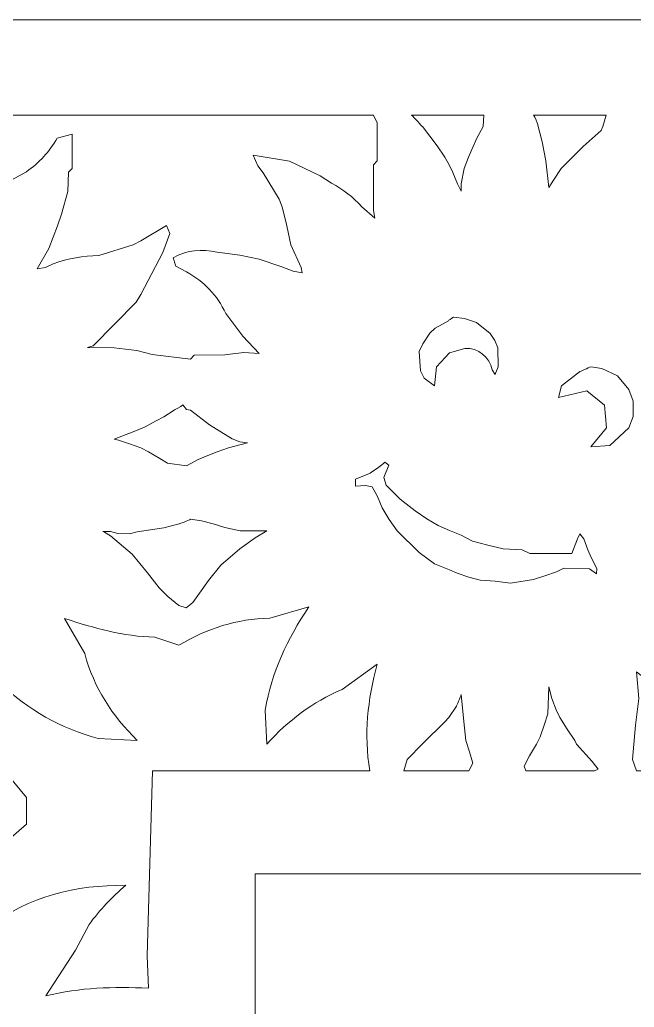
# Model space of a CAD drawing. Header units: centimetres. Extents: x -13.8 to 13.8, y -13.7 to 13.7.
# Drawn here: x 2.599 to 4.451, y -3.837 to -0.862 of the extents above; entities that cross this region are included whole.
import ezdxf

# ---------------------------------------------------------------- set-up
doc = ezdxf.new("R2010")
doc.units = ezdxf.units.CM
doc.header["$MEASUREMENT"] = 0
doc.layers.add('Layer 1', color=7, linetype='Continuous')

msp = doc.modelspace()

# ---------------------------------------------------------------- linework, layer by layer
at = {"layer": 'Layer 1', "lineweight": 0}
msp.add_lwpolyline([(0.73523, -13.67105), (13.55625, -13.67105), (13.55625, -0.86165), (0.73523, -0.86165), (0.73523, -13.67105)], close=True, dxfattribs=at)
at = {"layer": 'Layer 1', "color": 7, "lineweight": 0}
msp.add_lwpolyline([(3.3087, -11.09798), (10.9828, -11.09798), (10.9828, -3.4353), (3.3087, -3.4353), (3.3087, -11.09798)], close=True, dxfattribs=at)
for points, knots in [([(2.41258, -1.14872), (2.41258, -1.14872), (3.66472, -1.14872), (3.66472, -1.14872), (3.66472, -1.14872), (3.66472, -1.14872), (3.67634, -1.17195), (3.67634, -1.17195), (3.67634, -1.17195), (3.67634, -1.17195), (3.67634, -1.28662), (3.67634, -1.28662), (3.67634, -1.28662), (3.67634, -1.28662), (3.66472, -1.29845), (3.66472, -1.29845), (3.66472, -1.29845), (3.66472, -1.29845), (3.66472, -1.43619), (3.66472, -1.43619), (3.66472, -1.43619), (3.66472, -1.43619), (3.66856, -1.45924), (3.66856, -1.45924), (3.66856, -1.45924), (3.66856, -1.45924), (3.63027, -1.42495), (3.63027, -1.42495), (3.63027, -1.42495), (3.60225, -1.39561), (3.57407, -1.37333), (3.53825, -1.35407), (3.53825, -1.35407), (3.53825, -1.35407), (3.50375, -1.33216), (3.50375, -1.33216), (3.50375, -1.33216), (3.50375, -1.33216), (3.4348, -1.29861), (3.4348, -1.29861), (3.4348, -1.29861), (3.4348, -1.29861), (3.41173, -1.28795), (3.41173, -1.28795), (3.41173, -1.28795), (3.41173, -1.28795), (3.30277, -1.27004), (3.30277, -1.27004), (3.30277, -1.27004), (3.30277, -1.27004), (3.31687, -1.30147), (3.31687, -1.30147), (3.31687, -1.30147), (3.31687, -1.30147), (3.33248, -1.32243), (3.33248, -1.32243), (3.33248, -1.32243), (3.33248, -1.32243), (3.38029, -1.40204), (3.38029, -1.40204), (3.38029, -1.40204), (3.38029, -1.40204), (3.39, -1.4249), (3.39, -1.4249), (3.39, -1.4249), (3.39, -1.4249), (3.40334, -1.48242), (3.40334, -1.48242), (3.40334, -1.48242), (3.40334, -1.48242), (3.41591, -1.53994), (3.41591, -1.53994), (3.41591, -1.53994), (3.41591, -1.53994), (3.44658, -1.60775), (3.44658, -1.60775), (3.44658, -1.60775), (3.44658, -1.60775), (3.44999, -1.62394), (3.44999, -1.62394), (3.44999, -1.62394), (3.44999, -1.62394), (3.42332, -1.61918), (3.42332, -1.61918), (3.42332, -1.61918), (3.42332, -1.61918), (3.38884, -1.60566), (3.38884, -1.60566), (3.38884, -1.60566), (3.38884, -1.60566), (3.32007, -1.58261), (3.32007, -1.58261), (3.32007, -1.58261), (3.32007, -1.58261), (3.26234, -1.57118), (3.26234, -1.57118), (3.26234, -1.57118), (3.26234, -1.57118), (3.19376, -1.56224), (3.19376, -1.56224), (3.19376, -1.56224), (3.14939, -1.55232), (3.101, -1.55404), (3.06155, -1.5792), (3.06155, -1.5792), (3.06155, -1.5792), (3.06917, -1.60397), (3.06917, -1.60397), (3.06917, -1.60397), (3.06917, -1.60397), (3.10156, -1.62093), (3.10156, -1.62093), (3.10156, -1.62093), (3.15434, -1.65181), (3.19377, -1.69065), (3.21948, -1.74666), (3.21948, -1.74666), (3.21948, -1.74666), (3.2711, -1.81466), (3.2711, -1.81466), (3.2711, -1.81466), (3.2711, -1.81466), (3.32007, -1.86705), (3.32007, -1.86705), (3.32007, -1.86705), (3.32007, -1.86705), (3.27377, -1.86419), (3.27377, -1.86419), (3.27377, -1.86419), (3.27377, -1.86419), (3.21662, -1.87086), (3.21662, -1.87086), (3.21662, -1.87086), (3.21662, -1.87086), (3.12499, -1.87258), (3.12499, -1.87258), (3.12499, -1.87258), (3.12499, -1.87258), (3.11319, -1.8842), (3.11319, -1.8842), (3.11319, -1.8842), (3.11319, -1.8842), (2.99812, -1.8701), (2.99812, -1.8701), (2.99812, -1.8701), (2.99812, -1.8701), (2.95221, -1.85848), (2.95221, -1.85848), (2.95221, -1.85848), (2.95221, -1.85848), (2.88363, -1.8497), (2.88363, -1.8497), (2.88363, -1.8497), (2.88363, -1.8497), (2.80305, -1.84968), (2.80305, -1.84968), (2.80305, -1.84968), (2.80305, -1.84968), (2.8202, -1.84418), (2.8202, -1.84418), (2.8202, -1.84418), (2.8202, -1.84418), (2.94955, -1.71215), (2.94955, -1.71215), (2.94955, -1.71215), (2.94955, -1.71215), (2.96365, -1.6891), (2.96365, -1.6891), (2.96365, -1.6891), (2.96365, -1.6891), (3.02993, -1.5626), (3.02993, -1.5626), (3.02993, -1.5626), (3.02993, -1.5626), (3.05089, -1.50545), (3.05089, -1.50545), (3.05089, -1.50545), (3.05089, -1.50545), (3.04118, -1.48124), (3.04118, -1.48124), (3.04118, -1.48124), (3.04118, -1.48124), (2.96366, -1.5281), (2.96366, -1.5281), (2.96366, -1.5281), (2.96366, -1.5281), (2.9408, -1.5399), (2.9408, -1.5399), (2.9408, -1.5399), (2.9408, -1.5399), (2.83756, -1.57229), (2.83756, -1.57229), (2.83756, -1.57229), (2.78861, -1.57343), (2.74575, -1.58049), (2.69982, -1.59706), (2.69982, -1.59706), (2.69982, -1.59706), (2.67659, -1.60772), (2.67659, -1.60772), (2.67659, -1.60772), (2.67659, -1.60772), (2.65182, -1.6123), (2.65182, -1.6123), (2.65182, -1.6123), (2.65182, -1.6123), (2.68611, -1.55134), (2.68611, -1.55134), (2.68611, -1.55134), (2.68611, -1.55134), (2.71315, -1.48239), (2.71315, -1.48239), (2.71315, -1.48239), (2.71315, -1.48239), (2.72439, -1.44791), (2.72439, -1.44791), (2.72439, -1.44791), (2.72439, -1.44791), (2.74381, -1.37896), (2.74381, -1.37896), (2.74381, -1.37896), (2.74381, -1.37896), (2.74572, -1.32104), (2.74572, -1.32104), (2.74572, -1.32104), (2.74572, -1.32104), (2.75715, -1.30961), (2.75715, -1.30961), (2.75715, -1.30961), (2.75715, -1.30961), (2.75715, -1.20634), (2.75715, -1.20634), (2.75715, -1.20634), (2.75715, -1.20634), (2.71201, -1.21796), (2.71201, -1.21796), (2.71201, -1.21796), (2.68706, -1.26006), (2.65886, -1.29167), (2.61904, -1.31948), (2.61904, -1.31948), (2.61904, -1.31948), (2.57313, -1.3452), (2.57313, -1.3452), (2.57313, -1.3452), (2.57313, -1.3452), (2.50418, -1.38158), (2.50418, -1.38158), (2.50418, -1.38158), (2.50418, -1.38158), (2.4697, -1.40481), (2.4697, -1.40481), (2.4697, -1.40481), (2.4697, -1.40481), (2.41903, -1.44786), (2.41903, -1.44786), (2.41903, -1.44786), (2.41903, -1.44786), (2.42189, -1.41338), (2.42189, -1.41338), (2.42189, -1.41338), (2.42189, -1.41338), (2.43351, -1.34443), (2.43351, -1.34443), (2.43351, -1.34443), (2.43351, -1.34443), (2.4356, -1.26386), (2.4356, -1.26386), (2.4356, -1.26386), (2.4356, -1.26386), (2.42398, -1.25203), (2.42398, -1.25203), (2.42398, -1.25203), (2.42398, -1.25203), (2.42398, -1.17183), (2.42398, -1.17183), (2.42398, -1.17183), (2.42398, -1.17183), (2.41258, -1.14872), (2.41258, -1.14872)], [0, 0, 0, 0, 0.0140845, 0.0140845, 0.0140845, 0.0140845, 0.028169, 0.028169, 0.028169, 0.028169, 0.0422535, 0.0422535, 0.0422535, 0.0422535, 0.056338, 0.056338, 0.056338, 0.056338, 0.0704225, 0.0704225, 0.0704225, 0.0704225, 0.084507, 0.084507, 0.084507, 0.084507, 0.0985915, 0.0985915, 0.0985915, 0.0985915, 0.1126761, 0.1126761, 0.1126761, 0.1126761, 0.1267606, 0.1267606, 0.1267606, 0.1267606, 0.1408451, 0.1408451, 0.1408451, 0.1408451, 0.1549296, 0.1549296, 0.1549296, 0.1549296, 0.1690141, 0.1690141, 0.1690141, 0.1690141, 0.1830986, 0.1830986, 0.1830986, 0.1830986, 0.1971831, 0.1971831, 0.1971831, 0.1971831, 0.2112676, 0.2112676, 0.2112676, 0.2112676, 0.2253521, 0.2253521, 0.2253521, 0.2253521, 0.2394366, 0.2394366, 0.2394366, 0.2394366, 0.2535211, 0.2535211, 0.2535211, 0.2535211, 0.2676056, 0.2676056, 0.2676056, 0.2676056, 0.2816901, 0.2816901, 0.2816901, 0.2816901, 0.2957746, 0.2957746, 0.2957746, 0.2957746, 0.3098592, 0.3098592, 0.3098592, 0.3098592, 0.3239437, 0.3239437, 0.3239437, 0.3239437, 0.3380282, 0.3380282, 0.3380282, 0.3380282, 0.3521127, 0.3521127, 0.3521127, 0.3521127, 0.3661972, 0.3661972, 0.3661972, 0.3661972, 0.3802817, 0.3802817, 0.3802817, 0.3802817, 0.3943662, 0.3943662, 0.3943662, 0.3943662, 0.4084507, 0.4084507, 0.4084507, 0.4084507, 0.4225352, 0.4225352, 0.4225352, 0.4225352, 0.4366197, 0.4366197, 0.4366197, 0.4366197, 0.4507042, 0.4507042, 0.4507042, 0.4507042, 0.4647887, 0.4647887, 0.4647887, 0.4647887, 0.4788732, 0.4788732, 0.4788732, 0.4788732, 0.4929577, 0.4929577, 0.4929577, 0.4929577, 0.5070423, 0.5070423, 0.5070423, 0.5070423, 0.5211268, 0.5211268, 0.5211268, 0.5211268, 0.5352113, 0.5352113, 0.5352113, 0.5352113, 0.5492958, 0.5492958, 0.5492958, 0.5492958, 0.5633803, 0.5633803, 0.5633803, 0.5633803, 0.5774648, 0.5774648, 0.5774648, 0.5774648, 0.5915493, 0.5915493, 0.5915493, 0.5915493, 0.6056338, 0.6056338, 0.6056338, 0.6056338, 0.6197183, 0.6197183, 0.6197183, 0.6197183, 0.6338028, 0.6338028, 0.6338028, 0.6338028, 0.6478873, 0.6478873, 0.6478873, 0.6478873, 0.6619718, 0.6619718, 0.6619718, 0.6619718, 0.6760563, 0.6760563, 0.6760563, 0.6760563, 0.6901408, 0.6901408, 0.6901408, 0.6901408, 0.7042254, 0.7042254, 0.7042254, 0.7042254, 0.7183099, 0.7183099, 0.7183099, 0.7183099, 0.7323944, 0.7323944, 0.7323944, 0.7323944, 0.7464789, 0.7464789, 0.7464789, 0.7464789, 0.7605634, 0.7605634, 0.7605634, 0.7605634, 0.7746479, 0.7746479, 0.7746479, 0.7746479, 0.7887324, 0.7887324, 0.7887324, 0.7887324, 0.8028169, 0.8028169, 0.8028169, 0.8028169, 0.8169014, 0.8169014, 0.8169014, 0.8169014, 0.8309859, 0.8309859, 0.8309859, 0.8309859, 0.8450704, 0.8450704, 0.8450704, 0.8450704, 0.8591549, 0.8591549, 0.8591549, 0.8591549, 0.8732394, 0.8732394, 0.8732394, 0.8732394, 0.8873239, 0.8873239, 0.8873239, 0.8873239, 0.9014085, 0.9014085, 0.9014085, 0.9014085, 0.915493, 0.915493, 0.915493, 0.915493, 0.9295775, 0.9295775, 0.9295775, 0.9295775, 0.943662, 0.943662, 0.943662, 0.943662, 0.9577465, 0.9577465, 0.9577465, 0.9577465, 0.971831, 0.971831, 0.971831, 0.971831, 1, 1, 1, 1]), ([(3.77981, -1.14872), (3.77981, -1.14872), (3.99793, -1.14872), (3.99793, -1.14872), (3.99793, -1.14872), (3.99793, -1.14872), (3.99581, -1.18357), (3.99581, -1.18357), (3.99581, -1.18357), (3.99581, -1.18357), (3.97657, -1.21805), (3.97657, -1.21805), (3.97657, -1.21805), (3.97657, -1.21805), (3.96152, -1.25253), (3.96152, -1.25253), (3.96152, -1.25253), (3.96152, -1.25253), (3.95104, -1.27558), (3.95104, -1.27558), (3.95104, -1.27558), (3.95104, -1.27558), (3.93829, -1.31006), (3.93829, -1.31006), (3.93829, -1.31006), (3.93829, -1.31006), (3.92914, -1.35559), (3.92914, -1.35559), (3.92914, -1.35559), (3.92914, -1.35559), (3.92914, -1.37864), (3.92914, -1.37864), (3.92914, -1.37864), (3.92914, -1.37864), (3.91829, -1.35599), (3.91829, -1.35599), (3.91829, -1.35599), (3.91829, -1.35599), (3.90382, -1.32151), (3.90382, -1.32151), (3.90382, -1.32151), (3.90382, -1.32151), (3.89258, -1.29865), (3.89258, -1.29865), (3.89258, -1.29865), (3.89258, -1.29865), (3.8802, -1.2756), (3.8802, -1.2756), (3.8802, -1.2756), (3.8802, -1.2756), (3.85697, -1.24112), (3.85697, -1.24112), (3.85697, -1.24112), (3.85697, -1.24112), (3.8122, -1.1836), (3.8122, -1.1836), (3.8122, -1.1836), (3.8122, -1.18359), (3.78627, -1.15499), (3.77981, -1.14872)], [0, 0, 0, 0, 0.0625, 0.0625, 0.0625, 0.0625, 0.125, 0.125, 0.125, 0.125, 0.1875, 0.1875, 0.1875, 0.1875, 0.25, 0.25, 0.25, 0.25, 0.3125, 0.3125, 0.3125, 0.3125, 0.375, 0.375, 0.375, 0.375, 0.4375, 0.4375, 0.4375, 0.4375, 0.5, 0.5, 0.5, 0.5, 0.5625, 0.5625, 0.5625, 0.5625, 0.625, 0.625, 0.625, 0.625, 0.6875, 0.6875, 0.6875, 0.6875, 0.75, 0.75, 0.75, 0.75, 0.8125, 0.8125, 0.8125, 0.8125, 0.875, 0.875, 0.875, 0.875, 1, 1, 1, 1]), ([(4.14726, -1.14872), (4.14726, -1.14872), (4.36576, -1.14872), (4.36576, -1.14872), (4.36576, -1.14872), (4.36576, -1.14872), (4.35568, -1.18357), (4.35568, -1.18357), (4.35568, -1.18357), (4.35568, -1.18357), (4.35092, -1.19537), (4.35092, -1.19537), (4.35092, -1.19537), (4.35092, -1.19537), (4.29644, -1.24395), (4.29644, -1.24395), (4.29644, -1.24395), (4.29644, -1.24395), (4.23072, -1.31007), (4.23072, -1.31007), (4.23072, -1.31007), (4.23072, -1.31007), (4.20749, -1.34455), (4.20749, -1.34455), (4.20749, -1.34455), (4.20749, -1.34455), (4.19339, -1.36722), (4.19339, -1.36722), (4.19339, -1.36722), (4.19339, -1.36722), (4.18442, -1.28702), (4.18442, -1.28702), (4.18442, -1.28702), (4.18442, -1.28702), (4.17299, -1.22987), (4.17299, -1.22987), (4.17299, -1.22987), (4.17299, -1.22987), (4.15965, -1.175), (4.15965, -1.175), (4.15965, -1.175), (4.15967, -1.17499), (4.15107, -1.15499), (4.14726, -1.14872)], [0, 0, 0, 0, 0.0833333, 0.0833333, 0.0833333, 0.0833333, 0.1666667, 0.1666667, 0.1666667, 0.1666667, 0.25, 0.25, 0.25, 0.25, 0.3333333, 0.3333333, 0.3333333, 0.3333333, 0.4166667, 0.4166667, 0.4166667, 0.4166667, 0.5, 0.5, 0.5, 0.5, 0.5833333, 0.5833333, 0.5833333, 0.5833333, 0.6666667, 0.6666667, 0.6666667, 0.6666667, 0.75, 0.75, 0.75, 0.75, 0.8333333, 0.8333333, 0.8333333, 0.8333333, 1, 1, 1, 1]), ([(3.90591, -1.75773), (3.90591, -1.75773), (3.93946, -1.76154), (3.93946, -1.76154), (3.93946, -1.76154), (3.93946, -1.76154), (3.97489, -1.77429), (3.97489, -1.77429), (3.97489, -1.77429), (3.97489, -1.77429), (4.01699, -1.80668), (4.01699, -1.80668), (4.01699, -1.80668), (4.01699, -1.80668), (4.03033, -1.82782), (4.03033, -1.82782), (4.03033, -1.82782), (4.03033, -1.82782), (4.04004, -1.8501), (4.04004, -1.8501), (4.04004, -1.8501), (4.04004, -1.8501), (4.04081, -1.90725), (4.04081, -1.90725), (4.04081, -1.90725), (4.04081, -1.90725), (4.03319, -1.92458), (4.03319, -1.92458), (4.03319, -1.92458), (4.03319, -1.92458), (4.0315, -1.93048), (4.0315, -1.93048), (4.0315, -1.93048), (4.0315, -1.93048), (4.02293, -1.91696), (4.02293, -1.91696), (4.02293, -1.91696), (4.01399, -1.87809), (3.98197, -1.84915), (3.94064, -1.85182), (3.94064, -1.85182), (3.94064, -1.85182), (3.89434, -1.86534), (3.89434, -1.86534), (3.89434, -1.86534), (3.89434, -1.86534), (3.85433, -1.90725), (3.85433, -1.90725), (3.85433, -1.90725), (3.85433, -1.90725), (3.84883, -1.96459), (3.84883, -1.96459), (3.84883, -1.96459), (3.84883, -1.96459), (3.81777, -1.94173), (3.81777, -1.94173), (3.81777, -1.94173), (3.81777, -1.94173), (3.80634, -1.91908), (3.80634, -1.91908), (3.80634, -1.91908), (3.80634, -1.91908), (3.80272, -1.86116), (3.80272, -1.86116), (3.80272, -1.86116), (3.80272, -1.86116), (3.81396, -1.83849), (3.81396, -1.83849), (3.81396, -1.83849), (3.81396, -1.83849), (3.8351, -1.8061), (3.8351, -1.8061), (3.8351, -1.8061), (3.8351, -1.8061), (3.85053, -1.79046), (3.85053, -1.79046), (3.85053, -1.79046), (3.85053, -1.79046), (3.89054, -1.76837), (3.89054, -1.76837), (3.89054, -1.76837), (3.89049, -1.76842), (3.90075, -1.76117), (3.90591, -1.75773)], [0, 0, 0, 0, 0.0454545, 0.0454545, 0.0454545, 0.0454545, 0.0909091, 0.0909091, 0.0909091, 0.0909091, 0.1363636, 0.1363636, 0.1363636, 0.1363636, 0.1818182, 0.1818182, 0.1818182, 0.1818182, 0.2272727, 0.2272727, 0.2272727, 0.2272727, 0.2727273, 0.2727273, 0.2727273, 0.2727273, 0.3181818, 0.3181818, 0.3181818, 0.3181818, 0.3636364, 0.3636364, 0.3636364, 0.3636364, 0.4090909, 0.4090909, 0.4090909, 0.4090909, 0.4545455, 0.4545455, 0.4545455, 0.4545455, 0.5, 0.5, 0.5, 0.5, 0.5454545, 0.5454545, 0.5454545, 0.5454545, 0.5909091, 0.5909091, 0.5909091, 0.5909091, 0.6363636, 0.6363636, 0.6363636, 0.6363636, 0.6818182, 0.6818182, 0.6818182, 0.6818182, 0.7272727, 0.7272727, 0.7272727, 0.7272727, 0.7727273, 0.7727273, 0.7727273, 0.7727273, 0.8181818, 0.8181818, 0.8181818, 0.8181818, 0.8636364, 0.8636364, 0.8636364, 0.8636364, 0.9090909, 0.9090909, 0.9090909, 0.9090909, 1, 1, 1, 1]), ([(4.31948, -1.90709), (4.31948, -1.90709), (4.353, -1.91222), (4.353, -1.91222), (4.353, -1.91222), (4.353, -1.91222), (4.39986, -1.93431), (4.39986, -1.93431), (4.39986, -1.93431), (4.39986, -1.93431), (4.43434, -1.97622), (4.43434, -1.97622), (4.43434, -1.97622), (4.43434, -1.97622), (4.44768, -2.0107), (4.44768, -2.0107), (4.44768, -2.0107), (4.44768, -2.0107), (4.44768, -2.057), (4.44768, -2.057), (4.44768, -2.057), (4.44768, -2.057), (4.43434, -2.09148), (4.43434, -2.09148), (4.43434, -2.09148), (4.43434, -2.09148), (4.37682, -2.14482), (4.37682, -2.14482), (4.37682, -2.14482), (4.37682, -2.14482), (4.31948, -2.14826), (4.31948, -2.14826), (4.31948, -2.14826), (4.31948, -2.14826), (4.36748, -2.09148), (4.36748, -2.09148), (4.36748, -2.09148), (4.36748, -2.09148), (4.36158, -2.02253), (4.36158, -2.02253), (4.36158, -2.02253), (4.36158, -2.02253), (4.30787, -1.98004), (4.30787, -1.98004), (4.30787, -1.98004), (4.30787, -1.98004), (4.2227, -1.99946), (4.2227, -1.99946), (4.2227, -1.99946), (4.2227, -1.99946), (4.23127, -1.96498), (4.23127, -1.96498), (4.23127, -1.96498), (4.23127, -1.96498), (4.28575, -1.92212), (4.28575, -1.92212), (4.28575, -1.92212), (4.28577, -1.92215), (4.31435, -1.91053), (4.31948, -1.90709)], [0, 0, 0, 0, 0.0625, 0.0625, 0.0625, 0.0625, 0.125, 0.125, 0.125, 0.125, 0.1875, 0.1875, 0.1875, 0.1875, 0.25, 0.25, 0.25, 0.25, 0.3125, 0.3125, 0.3125, 0.3125, 0.375, 0.375, 0.375, 0.375, 0.4375, 0.4375, 0.4375, 0.4375, 0.5, 0.5, 0.5, 0.5, 0.5625, 0.5625, 0.5625, 0.5625, 0.625, 0.625, 0.625, 0.625, 0.6875, 0.6875, 0.6875, 0.6875, 0.75, 0.75, 0.75, 0.75, 0.8125, 0.8125, 0.8125, 0.8125, 0.875, 0.875, 0.875, 0.875, 1, 1, 1, 1]), ([(3.09057, -2.02216), (3.09057, -2.02216), (3.1016, -2.0355), (3.1016, -2.0355), (3.1016, -2.0355), (3.1016, -2.0355), (3.11322, -2.03836), (3.11322, -2.03836), (3.11322, -2.03836), (3.11322, -2.03836), (3.17037, -2.0818), (3.17037, -2.0818), (3.17037, -2.0818), (3.17037, -2.0818), (3.20485, -2.10352), (3.20485, -2.10352), (3.20485, -2.10352), (3.20485, -2.10352), (3.23933, -2.12392), (3.23933, -2.12392), (3.23933, -2.12392), (3.23933, -2.12392), (3.26238, -2.13307), (3.26238, -2.13307), (3.26238, -2.13307), (3.26238, -2.13307), (3.28561, -2.13688), (3.28561, -2.13688), (3.28561, -2.13688), (3.28561, -2.13688), (3.22809, -2.15135), (3.22809, -2.15135), (3.22809, -2.15135), (3.22809, -2.15135), (3.19361, -2.16315), (3.19361, -2.16315), (3.19361, -2.16315), (3.19361, -2.16315), (3.17038, -2.17249), (3.17038, -2.17249), (3.17038, -2.17249), (3.17038, -2.17249), (3.13609, -2.18696), (3.13609, -2.18696), (3.13609, -2.18696), (3.13609, -2.18696), (3.10159, -2.20582), (3.10159, -2.20582), (3.10159, -2.20582), (3.10159, -2.20582), (3.04425, -2.19762), (3.04425, -2.19762), (3.04425, -2.19762), (3.04425, -2.19762), (3.0212, -2.1841), (3.0212, -2.1841), (3.0212, -2.1841), (3.0212, -2.1841), (2.98672, -2.16314), (2.98672, -2.16314), (2.98672, -2.16314), (2.98672, -2.16314), (2.96367, -2.15134), (2.96367, -2.15134), (2.96367, -2.15134), (2.96367, -2.15134), (2.92919, -2.13896), (2.92919, -2.13896), (2.92919, -2.13896), (2.92919, -2.13896), (2.8968, -2.12867), (2.8968, -2.12867), (2.8968, -2.12867), (2.8968, -2.12867), (2.88328, -2.12581), (2.88328, -2.12581), (2.88328, -2.12581), (2.88328, -2.12581), (2.90651, -2.11628), (2.90651, -2.11628), (2.90651, -2.11628), (2.90651, -2.11628), (2.9408, -2.10353), (2.9408, -2.10353), (2.9408, -2.10353), (2.9408, -2.10353), (2.97528, -2.08943), (2.97528, -2.08943), (2.97528, -2.08943), (2.97528, -2.08943), (3.00976, -2.07001), (3.00976, -2.07001), (3.00976, -2.07001), (3.00976, -2.07001), (3.03262, -2.058), (3.03262, -2.058), (3.03262, -2.058), (3.03262, -2.058), (3.06424, -2.0376), (3.06424, -2.0376), (3.06424, -2.0376), (3.06427, -2.03758), (3.08467, -2.02692), (3.09057, -2.02216)], [0, 0, 0, 0, 0.037037, 0.037037, 0.037037, 0.037037, 0.0740741, 0.0740741, 0.0740741, 0.0740741, 0.1111111, 0.1111111, 0.1111111, 0.1111111, 0.1481481, 0.1481481, 0.1481481, 0.1481481, 0.1851852, 0.1851852, 0.1851852, 0.1851852, 0.2222222, 0.2222222, 0.2222222, 0.2222222, 0.2592593, 0.2592593, 0.2592593, 0.2592593, 0.2962963, 0.2962963, 0.2962963, 0.2962963, 0.3333333, 0.3333333, 0.3333333, 0.3333333, 0.3703704, 0.3703704, 0.3703704, 0.3703704, 0.4074074, 0.4074074, 0.4074074, 0.4074074, 0.4444444, 0.4444444, 0.4444444, 0.4444444, 0.4814815, 0.4814815, 0.4814815, 0.4814815, 0.5185185, 0.5185185, 0.5185185, 0.5185185, 0.5555556, 0.5555556, 0.5555556, 0.5555556, 0.5925926, 0.5925926, 0.5925926, 0.5925926, 0.6296296, 0.6296296, 0.6296296, 0.6296296, 0.6666667, 0.6666667, 0.6666667, 0.6666667, 0.7037037, 0.7037037, 0.7037037, 0.7037037, 0.7407407, 0.7407407, 0.7407407, 0.7407407, 0.7777778, 0.7777778, 0.7777778, 0.7777778, 0.8148148, 0.8148148, 0.8148148, 0.8148148, 0.8518519, 0.8518519, 0.8518519, 0.8518519, 0.8888889, 0.8888889, 0.8888889, 0.8888889, 0.9259259, 0.9259259, 0.9259259, 0.9259259, 1, 1, 1, 1]), ([(3.69922, -2.19456), (3.69922, -2.19456), (3.7116, -2.2035), (3.7116, -2.2035), (3.7116, -2.2035), (3.7116, -2.2035), (3.69599, -2.24065), (3.69599, -2.24065), (3.69599, -2.24065), (3.69599, -2.24065), (3.70303, -2.26372), (3.70303, -2.26372), (3.70303, -2.26372), (3.70303, -2.26372), (3.74494, -2.30658), (3.74494, -2.30658), (3.74494, -2.30658), (3.74494, -2.30658), (3.79085, -2.34087), (3.79085, -2.34087), (3.79085, -2.34087), (3.79085, -2.34087), (3.82533, -2.36505), (3.82533, -2.36505), (3.82533, -2.36505), (3.82533, -2.36505), (3.85981, -2.38601), (3.85981, -2.38601), (3.85981, -2.38601), (3.85981, -2.38601), (3.89429, -2.40048), (3.89429, -2.40048), (3.89429, -2.40048), (3.89429, -2.40048), (3.92877, -2.41477), (3.92877, -2.41477), (3.92877, -2.41477), (3.92877, -2.41477), (3.96325, -2.43229), (3.96325, -2.43229), (3.96325, -2.43229), (3.96325, -2.43229), (4.00934, -2.4443), (4.00934, -2.4443), (4.00934, -2.4443), (4.00934, -2.4443), (4.05525, -2.45613), (4.05525, -2.45613), (4.05525, -2.45613), (4.05525, -2.45613), (4.11277, -2.45841), (4.11277, -2.45841), (4.11277, -2.45841), (4.11277, -2.45841), (4.13582, -2.47021), (4.13582, -2.47021), (4.13582, -2.47021), (4.13582, -2.47021), (4.26228, -2.4702), (4.26228, -2.4702), (4.26228, -2.4702), (4.26228, -2.4702), (4.28019, -2.42543), (4.28019, -2.42543), (4.28019, -2.42543), (4.28019, -2.42543), (4.28667, -2.41019), (4.28667, -2.41019), (4.28667, -2.41019), (4.28667, -2.41019), (4.29847, -2.42543), (4.29847, -2.42543), (4.29847, -2.42543), (4.29847, -2.42543), (4.31085, -2.45877), (4.31085, -2.45877), (4.31085, -2.45877), (4.31085, -2.45877), (4.32114, -2.48182), (4.32114, -2.48182), (4.32114, -2.48182), (4.32114, -2.48182), (4.3377, -2.51534), (4.3377, -2.51534), (4.3377, -2.51534), (4.3377, -2.51534), (4.33675, -2.53077), (4.33675, -2.53077), (4.33675, -2.53077), (4.33675, -2.53077), (4.31635, -2.5163), (4.31635, -2.5163), (4.31635, -2.5163), (4.31635, -2.5163), (4.23883, -2.51421), (4.23883, -2.51421), (4.23883, -2.51421), (4.23883, -2.51421), (4.21616, -2.52506), (4.21616, -2.52506), (4.21616, -2.52506), (4.21616, -2.52506), (4.18168, -2.53744), (4.18168, -2.53744), (4.18168, -2.53744), (4.18168, -2.53744), (4.1472, -2.54773), (4.1472, -2.54773), (4.1472, -2.54773), (4.1472, -2.54773), (4.07825, -2.55935), (4.07825, -2.55935), (4.07825, -2.55935), (4.07825, -2.55935), (4.03195, -2.55363), (4.03195, -2.55363), (4.03195, -2.55363), (4.03195, -2.55363), (3.98663, -2.5504), (3.98663, -2.5504), (3.98663, -2.5504), (3.98663, -2.5504), (3.95176, -2.54125), (3.95176, -2.54125), (3.95176, -2.54125), (3.95176, -2.54125), (3.91728, -2.52868), (3.91728, -2.52868), (3.91728, -2.52868), (3.91728, -2.52868), (3.89423, -2.51915), (3.89423, -2.51915), (3.89423, -2.51915), (3.89423, -2.51915), (3.84832, -2.50124), (3.84832, -2.50124), (3.84832, -2.50124), (3.84832, -2.50124), (3.8026, -2.46735), (3.8026, -2.46735), (3.8026, -2.46735), (3.8026, -2.46735), (3.73632, -2.40163), (3.73632, -2.40163), (3.73632, -2.40163), (3.73632, -2.40163), (3.71251, -2.36715), (3.71251, -2.36715), (3.71251, -2.36715), (3.71251, -2.36715), (3.69155, -2.33267), (3.69155, -2.33267), (3.69155, -2.33267), (3.69155, -2.33267), (3.67708, -2.29819), (3.67708, -2.29819), (3.67708, -2.29819), (3.67708, -2.29819), (3.66052, -2.26866), (3.66052, -2.26866), (3.66052, -2.26866), (3.66052, -2.26866), (3.64089, -2.26485), (3.64089, -2.26485), (3.64089, -2.26485), (3.64089, -2.26485), (3.61099, -2.26657), (3.61099, -2.26657), (3.61099, -2.26657), (3.61099, -2.26657), (3.61099, -2.24617), (3.61099, -2.24617), (3.61099, -2.24617), (3.61099, -2.24617), (3.6529, -2.22921), (3.6529, -2.22921), (3.6529, -2.22921), (3.65292, -2.22925), (3.69369, -2.20141), (3.69922, -2.19456)], [0, 0, 0, 0, 0.0217391, 0.0217391, 0.0217391, 0.0217391, 0.0434783, 0.0434783, 0.0434783, 0.0434783, 0.0652174, 0.0652174, 0.0652174, 0.0652174, 0.0869565, 0.0869565, 0.0869565, 0.0869565, 0.1086957, 0.1086957, 0.1086957, 0.1086957, 0.1304348, 0.1304348, 0.1304348, 0.1304348, 0.1521739, 0.1521739, 0.1521739, 0.1521739, 0.173913, 0.173913, 0.173913, 0.173913, 0.1956522, 0.1956522, 0.1956522, 0.1956522, 0.2173913, 0.2173913, 0.2173913, 0.2173913, 0.2391304, 0.2391304, 0.2391304, 0.2391304, 0.2608696, 0.2608696, 0.2608696, 0.2608696, 0.2826087, 0.2826087, 0.2826087, 0.2826087, 0.3043478, 0.3043478, 0.3043478, 0.3043478, 0.326087, 0.326087, 0.326087, 0.326087, 0.3478261, 0.3478261, 0.3478261, 0.3478261, 0.3695652, 0.3695652, 0.3695652, 0.3695652, 0.3913043, 0.3913043, 0.3913043, 0.3913043, 0.4130435, 0.4130435, 0.4130435, 0.4130435, 0.4347826, 0.4347826, 0.4347826, 0.4347826, 0.4565217, 0.4565217, 0.4565217, 0.4565217, 0.4782609, 0.4782609, 0.4782609, 0.4782609, 0.5, 0.5, 0.5, 0.5, 0.5217391, 0.5217391, 0.5217391, 0.5217391, 0.5434783, 0.5434783, 0.5434783, 0.5434783, 0.5652174, 0.5652174, 0.5652174, 0.5652174, 0.5869565, 0.5869565, 0.5869565, 0.5869565, 0.6086957, 0.6086957, 0.6086957, 0.6086957, 0.6304348, 0.6304348, 0.6304348, 0.6304348, 0.6521739, 0.6521739, 0.6521739, 0.6521739, 0.673913, 0.673913, 0.673913, 0.673913, 0.6956522, 0.6956522, 0.6956522, 0.6956522, 0.7173913, 0.7173913, 0.7173913, 0.7173913, 0.7391304, 0.7391304, 0.7391304, 0.7391304, 0.7608696, 0.7608696, 0.7608696, 0.7608696, 0.7826087, 0.7826087, 0.7826087, 0.7826087, 0.8043478, 0.8043478, 0.8043478, 0.8043478, 0.826087, 0.826087, 0.826087, 0.826087, 0.8478261, 0.8478261, 0.8478261, 0.8478261, 0.8695652, 0.8695652, 0.8695652, 0.8695652, 0.8913043, 0.8913043, 0.8913043, 0.8913043, 0.9130435, 0.9130435, 0.9130435, 0.9130435, 0.9347826, 0.9347826, 0.9347826, 0.9347826, 0.9565217, 0.9565217, 0.9565217, 0.9565217, 1, 1, 1, 1]), ([(3.11325, -2.36678), (3.11325, -2.36678), (3.14677, -2.37096), (3.14677, -2.37096), (3.14677, -2.37096), (3.14677, -2.37096), (3.1822, -2.3803), (3.1822, -2.3803), (3.1822, -2.3803), (3.1822, -2.3803), (3.21668, -2.39192), (3.21668, -2.39192), (3.21668, -2.39192), (3.21668, -2.39192), (3.26277, -2.40126), (3.26277, -2.40126), (3.26277, -2.40126), (3.26277, -2.40126), (3.34317, -2.40125), (3.34317, -2.40125), (3.34317, -2.40125), (3.34317, -2.40125), (3.30832, -2.42258), (3.30832, -2.42258), (3.30832, -2.42258), (3.30832, -2.42258), (3.26241, -2.45613), (3.26241, -2.45613), (3.26241, -2.45613), (3.26241, -2.45613), (3.20489, -2.50508), (3.20489, -2.50508), (3.20489, -2.50508), (3.20489, -2.50508), (3.16774, -2.5508), (3.16774, -2.5508), (3.16774, -2.5508), (3.16774, -2.5508), (3.13535, -2.59671), (3.13535, -2.59671), (3.13535, -2.59671), (3.13535, -2.59671), (3.12088, -2.61767), (3.12088, -2.61767), (3.12088, -2.61767), (3.12088, -2.61767), (3.10088, -2.63328), (3.10088, -2.63328), (3.10088, -2.63328), (3.10088, -2.63328), (3.07879, -2.62622), (3.07879, -2.62622), (3.07879, -2.62622), (3.07879, -2.62622), (3.04545, -2.59936), (3.04545, -2.59936), (3.04545, -2.59936), (3.04545, -2.59936), (3.01859, -2.5729), (3.01859, -2.5729), (3.01859, -2.5729), (3.01859, -2.5729), (2.98409, -2.52774), (2.98409, -2.52774), (2.98409, -2.52774), (2.98409, -2.52774), (2.93779, -2.47154), (2.93779, -2.47154), (2.93779, -2.47154), (2.93779, -2.47154), (2.87207, -2.41667), (2.87207, -2.41667), (2.87207, -2.41667), (2.87207, -2.41667), (2.85474, -2.40543), (2.85474, -2.40543), (2.85474, -2.40543), (2.85474, -2.40543), (2.84884, -2.40334), (2.84884, -2.40334), (2.84884, -2.40334), (2.84884, -2.40334), (2.87208, -2.40332), (2.87208, -2.40332), (2.87208, -2.40332), (2.87208, -2.40332), (2.89475, -2.4098), (2.89475, -2.4098), (2.89475, -2.4098), (2.89475, -2.4098), (2.92923, -2.41094), (2.92923, -2.41094), (2.92923, -2.41094), (2.92923, -2.41094), (2.95228, -2.40427), (2.95228, -2.40427), (2.95228, -2.40427), (2.95228, -2.40427), (3.03269, -2.39265), (3.03269, -2.39265), (3.03269, -2.39265), (3.03269, -2.39265), (3.07955, -2.38064), (3.07955, -2.38064), (3.07955, -2.38064), (3.07951, -2.38067), (3.10809, -2.37019), (3.11325, -2.36678)], [0, 0, 0, 0, 0.0357143, 0.0357143, 0.0357143, 0.0357143, 0.0714286, 0.0714286, 0.0714286, 0.0714286, 0.1071429, 0.1071429, 0.1071429, 0.1071429, 0.1428571, 0.1428571, 0.1428571, 0.1428571, 0.1785714, 0.1785714, 0.1785714, 0.1785714, 0.2142857, 0.2142857, 0.2142857, 0.2142857, 0.25, 0.25, 0.25, 0.25, 0.2857143, 0.2857143, 0.2857143, 0.2857143, 0.3214286, 0.3214286, 0.3214286, 0.3214286, 0.3571429, 0.3571429, 0.3571429, 0.3571429, 0.3928571, 0.3928571, 0.3928571, 0.3928571, 0.4285714, 0.4285714, 0.4285714, 0.4285714, 0.4642857, 0.4642857, 0.4642857, 0.4642857, 0.5, 0.5, 0.5, 0.5, 0.5357143, 0.5357143, 0.5357143, 0.5357143, 0.5714286, 0.5714286, 0.5714286, 0.5714286, 0.6071429, 0.6071429, 0.6071429, 0.6071429, 0.6428571, 0.6428571, 0.6428571, 0.6428571, 0.6785714, 0.6785714, 0.6785714, 0.6785714, 0.7142857, 0.7142857, 0.7142857, 0.7142857, 0.75, 0.75, 0.75, 0.75, 0.7857143, 0.7857143, 0.7857143, 0.7857143, 0.8214286, 0.8214286, 0.8214286, 0.8214286, 0.8571429, 0.8571429, 0.8571429, 0.8571429, 0.8928571, 0.8928571, 0.8928571, 0.8928571, 0.9285714, 0.9285714, 0.9285714, 0.9285714, 1, 1, 1, 1]), ([(5.13538, -2.35514), (5.13538, -2.35514), (5.15634, -2.3603), (5.15634, -2.3603), (5.15634, -2.3603), (5.15634, -2.3603), (5.19254, -2.36811), (5.19254, -2.36811), (5.19254, -2.36811), (5.19254, -2.36811), (5.25006, -2.38811), (5.25006, -2.38811), (5.25006, -2.38811), (5.25006, -2.38811), (5.28454, -2.39859), (5.28454, -2.39859), (5.28454, -2.39859), (5.28454, -2.39859), (5.39961, -2.40126), (5.39961, -2.40126), (5.39961, -2.40126), (5.39961, -2.40126), (5.36492, -2.42259), (5.36492, -2.42259), (5.36492, -2.42259), (5.31634, -2.45233), (5.2771, -2.48432), (5.24051, -2.52776), (5.24051, -2.52776), (5.19154, -2.58891), (5.1565, -2.64873), (5.12946, -2.72207), (5.12946, -2.72207), (5.12946, -2.72207), (5.14774, -2.73771), (5.14774, -2.73771), (5.14774, -2.73771), (5.19423, -2.70456), (5.23955, -2.68456), (5.29596, -2.67408), (5.29596, -2.67408), (5.29596, -2.67408), (5.30739, -2.66836), (5.30739, -2.66836), (5.30739, -2.66836), (5.30739, -2.66836), (5.38796, -2.66532), (5.38796, -2.66532), (5.38796, -2.66532), (5.38796, -2.66532), (5.49882, -2.64836), (5.49882, -2.64836), (5.49882, -2.64836), (5.49882, -2.64836), (5.50549, -2.65807), (5.50549, -2.65807), (5.50549, -2.65807), (5.47215, -2.70932), (5.44453, -2.75845), (5.42244, -2.81505), (5.42244, -2.81505), (5.42244, -2.81505), (5.41273, -2.83791), (5.41273, -2.83791), (5.41273, -2.83791), (5.41273, -2.83791), (5.40244, -2.87239), (5.40244, -2.87239), (5.40244, -2.87239), (5.40244, -2.87239), (5.39064, -2.92991), (5.39064, -2.92991), (5.39064, -2.92991), (5.39064, -2.92991), (5.38797, -3.02172), (5.38797, -3.02172), (5.38797, -3.02172), (5.38797, -3.02172), (5.40244, -3.03334), (5.40244, -3.03334), (5.40244, -3.03334), (5.40244, -3.03334), (5.44721, -2.98762), (5.44721, -2.98762), (5.44721, -2.98762), (5.47237, -2.95733), (5.50015, -2.93447), (5.53733, -2.91962), (5.53733, -2.91962), (5.53733, -2.91962), (5.62914, -2.88094), (5.62914, -2.88094), (5.62914, -2.88094), (5.62914, -2.88094), (5.652, -2.8697), (5.652, -2.8697), (5.652, -2.8697), (5.652, -2.8697), (5.70878, -2.82723), (5.70878, -2.82723), (5.70878, -2.82723), (5.70878, -2.82723), (5.72479, -2.81485), (5.72479, -2.81485), (5.72479, -2.81485), (5.72479, -2.81485), (5.72117, -2.83792), (5.72117, -2.83792), (5.72117, -2.83792), (5.72117, -2.83792), (5.7067, -2.90687), (5.7067, -2.90687), (5.7067, -2.90687), (5.7067, -2.90687), (5.69813, -2.97545), (5.69813, -2.97545), (5.69813, -2.97545), (5.69813, -2.97545), (5.69813, -3.10195), (5.69813, -3.10195), (5.69813, -3.10195), (5.69813, -3.10195), (5.70993, -3.125), (5.70993, -3.125), (5.70993, -3.125), (5.70993, -3.125), (4.45736, -3.12497), (4.45736, -3.12497), (4.45736, -3.12497), (4.45736, -3.12497), (4.44593, -3.09049), (4.44593, -3.09049), (4.44593, -3.09049), (4.44593, -3.09049), (4.45432, -2.98762), (4.45432, -2.98762), (4.45432, -2.98762), (4.45432, -2.98762), (4.46498, -2.90684), (4.46498, -2.90684), (4.46498, -2.90684), (4.46498, -2.90684), (4.45736, -2.82625), (4.45736, -2.82625), (4.45736, -2.82625), (4.45736, -2.82625), (4.52631, -2.88091), (4.52631, -2.88091), (4.52631, -2.88091), (4.52631, -2.88091), (4.56079, -2.90586), (4.56079, -2.90586), (4.56079, -2.90586), (4.61318, -2.93957), (4.66308, -2.96568), (4.72137, -2.9874), (4.72137, -2.9874), (4.72137, -2.9874), (4.79032, -3.0074), (4.79032, -3.0074), (4.79032, -3.0074), (4.79032, -3.0074), (4.8248, -2.99578), (4.8248, -2.99578), (4.8248, -2.99578), (4.8248, -2.99578), (4.79128, -2.9531), (4.79128, -2.9531), (4.79128, -2.9531), (4.7608, -2.91881), (4.74061, -2.88317), (4.73109, -2.83785), (4.73109, -2.83785), (4.73109, -2.83785), (4.71852, -2.7807), (4.71852, -2.7807), (4.71852, -2.7807), (4.71852, -2.7807), (4.69852, -2.71175), (4.69852, -2.71175), (4.69852, -2.71175), (4.69852, -2.71175), (4.67375, -2.65042), (4.67375, -2.65042), (4.67375, -2.65042), (4.67375, -2.65042), (4.69852, -2.655), (4.69852, -2.655), (4.69852, -2.655), (4.69852, -2.655), (4.733, -2.66775), (4.733, -2.66775), (4.733, -2.66775), (4.733, -2.66775), (4.76748, -2.67899), (4.76748, -2.67899), (4.76748, -2.67899), (4.76748, -2.67899), (4.80196, -2.69042), (4.80196, -2.69042), (4.80196, -2.69042), (4.80196, -2.69042), (4.87091, -2.7028), (4.87091, -2.7028), (4.87091, -2.7028), (4.87091, -2.7028), (4.93986, -2.71137), (4.93986, -2.71137), (4.93986, -2.71137), (4.98635, -2.71727), (5.02826, -2.71365), (5.07186, -2.69518), (5.07186, -2.69518), (5.07186, -2.69518), (5.07776, -2.68775), (5.07776, -2.68775), (5.07776, -2.68775), (5.07776, -2.68775), (5.02005, -2.65118), (5.02005, -2.65118), (5.02005, -2.65118), (4.95909, -2.6089), (4.91432, -2.56069), (4.88231, -2.49325), (4.88231, -2.49325), (4.86212, -2.46105), (4.83926, -2.43438), (4.80764, -2.41284), (4.80764, -2.41284), (4.80764, -2.41284), (4.80192, -2.40541), (4.80192, -2.40541), (4.80192, -2.40541), (4.86936, -2.39969), (4.92956, -2.39475), (4.99758, -2.40123), (4.99758, -2.40123), (4.99758, -2.40123), (5.05452, -2.38713), (5.05452, -2.38713), (5.05452, -2.38713), (5.05452, -2.38713), (5.07775, -2.37819), (5.07775, -2.37819), (5.07775, -2.37819), (5.07786, -2.37821), (5.13024, -2.35895), (5.13538, -2.35514)], [0, 0, 0, 0, 0.015873, 0.015873, 0.015873, 0.015873, 0.031746, 0.031746, 0.031746, 0.031746, 0.047619, 0.047619, 0.047619, 0.047619, 0.0634921, 0.0634921, 0.0634921, 0.0634921, 0.0793651, 0.0793651, 0.0793651, 0.0793651, 0.0952381, 0.0952381, 0.0952381, 0.0952381, 0.1111111, 0.1111111, 0.1111111, 0.1111111, 0.1269841, 0.1269841, 0.1269841, 0.1269841, 0.1428571, 0.1428571, 0.1428571, 0.1428571, 0.1587302, 0.1587302, 0.1587302, 0.1587302, 0.1746032, 0.1746032, 0.1746032, 0.1746032, 0.1904762, 0.1904762, 0.1904762, 0.1904762, 0.2063492, 0.2063492, 0.2063492, 0.2063492, 0.2222222, 0.2222222, 0.2222222, 0.2222222, 0.2380952, 0.2380952, 0.2380952, 0.2380952, 0.2539683, 0.2539683, 0.2539683, 0.2539683, 0.2698413, 0.2698413, 0.2698413, 0.2698413, 0.2857143, 0.2857143, 0.2857143, 0.2857143, 0.3015873, 0.3015873, 0.3015873, 0.3015873, 0.3174603, 0.3174603, 0.3174603, 0.3174603, 0.3333333, 0.3333333, 0.3333333, 0.3333333, 0.3492063, 0.3492063, 0.3492063, 0.3492063, 0.3650794, 0.3650794, 0.3650794, 0.3650794, 0.3809524, 0.3809524, 0.3809524, 0.3809524, 0.3968254, 0.3968254, 0.3968254, 0.3968254, 0.4126984, 0.4126984, 0.4126984, 0.4126984, 0.4285714, 0.4285714, 0.4285714, 0.4285714, 0.4444444, 0.4444444, 0.4444444, 0.4444444, 0.4603175, 0.4603175, 0.4603175, 0.4603175, 0.4761905, 0.4761905, 0.4761905, 0.4761905, 0.4920635, 0.4920635, 0.4920635, 0.4920635, 0.5079365, 0.5079365, 0.5079365, 0.5079365, 0.5238095, 0.5238095, 0.5238095, 0.5238095, 0.5396825, 0.5396825, 0.5396825, 0.5396825, 0.5555556, 0.5555556, 0.5555556, 0.5555556, 0.5714286, 0.5714286, 0.5714286, 0.5714286, 0.5873016, 0.5873016, 0.5873016, 0.5873016, 0.6031746, 0.6031746, 0.6031746, 0.6031746, 0.6190476, 0.6190476, 0.6190476, 0.6190476, 0.6349206, 0.6349206, 0.6349206, 0.6349206, 0.6507937, 0.6507937, 0.6507937, 0.6507937, 0.6666667, 0.6666667, 0.6666667, 0.6666667, 0.6825397, 0.6825397, 0.6825397, 0.6825397, 0.6984127, 0.6984127, 0.6984127, 0.6984127, 0.7142857, 0.7142857, 0.7142857, 0.7142857, 0.7301587, 0.7301587, 0.7301587, 0.7301587, 0.7460317, 0.7460317, 0.7460317, 0.7460317, 0.7619048, 0.7619048, 0.7619048, 0.7619048, 0.7777778, 0.7777778, 0.7777778, 0.7777778, 0.7936508, 0.7936508, 0.7936508, 0.7936508, 0.8095238, 0.8095238, 0.8095238, 0.8095238, 0.8253968, 0.8253968, 0.8253968, 0.8253968, 0.8412698, 0.8412698, 0.8412698, 0.8412698, 0.8571429, 0.8571429, 0.8571429, 0.8571429, 0.8730159, 0.8730159, 0.8730159, 0.8730159, 0.8888889, 0.8888889, 0.8888889, 0.8888889, 0.9047619, 0.9047619, 0.9047619, 0.9047619, 0.9206349, 0.9206349, 0.9206349, 0.9206349, 0.9365079, 0.9365079, 0.9365079, 0.9365079, 0.952381, 0.952381, 0.952381, 0.952381, 0.968254, 0.968254, 0.968254, 0.968254, 1, 1, 1, 1]), ([(3.46967, -2.63081), (3.40413, -2.72892), (3.35937, -2.82533), (3.33841, -2.94191), (3.33841, -2.94191), (3.33841, -2.94191), (3.34317, -3.04441), (3.34317, -3.04441), (3.34317, -3.04441), (3.40966, -2.97221), (3.47975, -2.91828), (3.57063, -2.87926), (3.57063, -2.87926), (3.57063, -2.87926), (3.67636, -2.80325), (3.67636, -2.80325), (3.67636, -2.80325), (3.64665, -2.91223), (3.63617, -3.01299), (3.6535, -3.12501), (3.6535, -3.12501), (3.6535, -3.12501), (2.99858, -3.12499), (2.99858, -3.12499), (2.99858, -3.12499), (2.99858, -3.12499), (2.98334, -3.6826), (2.98334, -3.6826), (2.98334, -3.6826), (2.98334, -3.6826), (2.98715, -3.77976), (2.98715, -3.77976), (2.98715, -3.77976), (2.8801, -3.77481), (2.78181, -3.77748), (2.67703, -3.80262), (2.67703, -3.80262), (2.67703, -3.80262), (2.76657, -3.66472), (2.76657, -3.66472), (2.76657, -3.66472), (2.76657, -3.66472), (2.80771, -3.58757), (2.80771, -3.58757), (2.80771, -3.58757), (2.84142, -3.5428), (2.87552, -3.50621), (2.91839, -3.46965), (2.91839, -3.46965), (2.76829, -3.46833), (2.6256, -3.50241), (2.50482, -3.59578), (2.50482, -3.59578), (2.52482, -3.52376), (2.54025, -3.45537), (2.54615, -3.3807), (2.54615, -3.3807), (2.54615, -3.3807), (2.55739, -3.33916), (2.55739, -3.33916), (2.55739, -3.33916), (2.55739, -3.33916), (2.61949, -3.28563), (2.61949, -3.28563), (2.61949, -3.28563), (2.61949, -3.28563), (2.61949, -3.20543), (2.61949, -3.20543), (2.61949, -3.20543), (2.61949, -3.20543), (2.5616, -3.13608), (2.5616, -3.13608), (2.5616, -3.13608), (2.5616, -3.13608), (2.55454, -3.04541), (2.55454, -3.04541), (2.55454, -3.04541), (2.55454, -3.04541), (2.55645, -2.96749), (2.55645, -2.96749), (2.55645, -2.96749), (2.55645, -2.96749), (2.53912, -2.86081), (2.53912, -2.86081), (2.53912, -2.86081), (2.62731, -2.94196), (2.71933, -2.99588), (2.83553, -3.02713), (2.83553, -3.02713), (2.83553, -3.02713), (2.95269, -3.03303), (2.95269, -3.03303), (2.95269, -3.03303), (2.87668, -2.95723), (2.82315, -2.87605), (2.79457, -2.77167), (2.79457, -2.77167), (2.79457, -2.77167), (2.73417, -2.66536), (2.73417, -2.66536), (2.73417, -2.66536), (2.82392, -2.69526), (2.91057, -2.71965), (3.00621, -2.72214), (3.00621, -2.72214), (3.00621, -2.72214), (3.07879, -2.74595), (3.07879, -2.74595), (3.07879, -2.74595), (3.16528, -2.69602), (3.25138, -2.66631), (3.35253, -2.66499), (3.35253, -2.66499), (3.35253, -2.66499), (3.46967, -2.63081), (3.46967, -2.63081)], [0, 0, 0, 0, 0.0333333, 0.0333333, 0.0333333, 0.0333333, 0.0666667, 0.0666667, 0.0666667, 0.0666667, 0.1, 0.1, 0.1, 0.1, 0.1333333, 0.1333333, 0.1333333, 0.1333333, 0.1666667, 0.1666667, 0.1666667, 0.1666667, 0.2, 0.2, 0.2, 0.2, 0.2333333, 0.2333333, 0.2333333, 0.2333333, 0.2666667, 0.2666667, 0.2666667, 0.2666667, 0.3, 0.3, 0.3, 0.3, 0.3333333, 0.3333333, 0.3333333, 0.3333333, 0.3666667, 0.3666667, 0.3666667, 0.3666667, 0.4, 0.4, 0.4, 0.4, 0.4333333, 0.4333333, 0.4333333, 0.4333333, 0.4666667, 0.4666667, 0.4666667, 0.4666667, 0.5, 0.5, 0.5, 0.5, 0.5333333, 0.5333333, 0.5333333, 0.5333333, 0.5666667, 0.5666667, 0.5666667, 0.5666667, 0.6, 0.6, 0.6, 0.6, 0.6333333, 0.6333333, 0.6333333, 0.6333333, 0.6666667, 0.6666667, 0.6666667, 0.6666667, 0.7, 0.7, 0.7, 0.7, 0.7333333, 0.7333333, 0.7333333, 0.7333333, 0.7666667, 0.7666667, 0.7666667, 0.7666667, 0.8, 0.8, 0.8, 0.8, 0.8333333, 0.8333333, 0.8333333, 0.8333333, 0.8666667, 0.8666667, 0.8666667, 0.8666667, 0.9, 0.9, 0.9, 0.9, 0.9333333, 0.9333333, 0.9333333, 0.9333333, 1, 1, 1, 1]), ([(4.19338, -2.87197), (4.19338, -2.87197), (4.20269, -2.90685), (4.20269, -2.90685), (4.20269, -2.90685), (4.20269, -2.90685), (4.2151, -2.94132), (4.2151, -2.94132), (4.2151, -2.94132), (4.2151, -2.94132), (4.2269, -2.96437), (4.2269, -2.96437), (4.2269, -2.96437), (4.2269, -2.96437), (4.24863, -2.99884), (4.24863, -2.99884), (4.24863, -2.99884), (4.24863, -2.99884), (4.27167, -3.03334), (4.27167, -3.03334), (4.27167, -3.03334), (4.27167, -3.03334), (4.27643, -3.04475), (4.27643, -3.04475), (4.27643, -3.04475), (4.27643, -3.04475), (4.32406, -3.09621), (4.32406, -3.09621), (4.32406, -3.09621), (4.32406, -3.09621), (4.34234, -3.11944), (4.34234, -3.11944), (4.34234, -3.11944), (4.34234, -3.11944), (4.33128, -3.12497), (4.33128, -3.12497), (4.33128, -3.12497), (4.33128, -3.12497), (4.1244, -3.12497), (4.1244, -3.12497), (4.1244, -3.12497), (4.1244, -3.12497), (4.11927, -3.11087), (4.11927, -3.11087), (4.11927, -3.11087), (4.11927, -3.11087), (4.13488, -3.07925), (4.13488, -3.07925), (4.13488, -3.07925), (4.13488, -3.07925), (4.15584, -3.04475), (4.15584, -3.04475), (4.15584, -3.04475), (4.15584, -3.04475), (4.16727, -3.02191), (4.16727, -3.02191), (4.16727, -3.02191), (4.16727, -3.02191), (4.17965, -2.98762), (4.17965, -2.98762), (4.17965, -2.98762), (4.17965, -2.98762), (4.19034, -2.95312), (4.19034, -2.95312), (4.19034, -2.95312), (4.19034, -2.95312), (4.19338, -2.87197), (4.19338, -2.87197)], [0, 0, 0, 0, 0.0555556, 0.0555556, 0.0555556, 0.0555556, 0.1111111, 0.1111111, 0.1111111, 0.1111111, 0.1666667, 0.1666667, 0.1666667, 0.1666667, 0.2222222, 0.2222222, 0.2222222, 0.2222222, 0.2777778, 0.2777778, 0.2777778, 0.2777778, 0.3333333, 0.3333333, 0.3333333, 0.3333333, 0.3888889, 0.3888889, 0.3888889, 0.3888889, 0.4444444, 0.4444444, 0.4444444, 0.4444444, 0.5, 0.5, 0.5, 0.5, 0.5555556, 0.5555556, 0.5555556, 0.5555556, 0.6111111, 0.6111111, 0.6111111, 0.6111111, 0.6666667, 0.6666667, 0.6666667, 0.6666667, 0.7222222, 0.7222222, 0.7222222, 0.7222222, 0.7777778, 0.7777778, 0.7777778, 0.7777778, 0.8333333, 0.8333333, 0.8333333, 0.8333333, 0.8888889, 0.8888889, 0.8888889, 0.8888889, 1, 1, 1, 1]), ([(3.92914, -2.8952), (3.92914, -2.8952), (3.93734, -2.97579), (3.93734, -2.97579), (3.93734, -2.97579), (3.93734, -2.97579), (3.94324, -3.03331), (3.94324, -3.03331), (3.94324, -3.03331), (3.94324, -3.03331), (3.9539, -3.06779), (3.9539, -3.06779), (3.9539, -3.06779), (3.9539, -3.06779), (3.96419, -3.10131), (3.96419, -3.10131), (3.96419, -3.10131), (3.96419, -3.10131), (3.95218, -3.12494), (3.95218, -3.12494), (3.95218, -3.12494), (3.95218, -3.12494), (3.75674, -3.12494), (3.75674, -3.12494), (3.75674, -3.12494), (3.75674, -3.12494), (3.76608, -3.09084), (3.76608, -3.09084), (3.76608, -3.09084), (3.76608, -3.09084), (3.81389, -3.04187), (3.81389, -3.04187), (3.81389, -3.04187), (3.81389, -3.04187), (3.88038, -2.97691), (3.88038, -2.97691), (3.88038, -2.97691), (3.88038, -2.97691), (3.89162, -2.96434), (3.89162, -2.96434), (3.89162, -2.96434), (3.89162, -2.96434), (3.91469, -2.92986), (3.91469, -2.92986), (3.91469, -2.92986), (3.91467, -2.92989), (3.92705, -2.90094), (3.92914, -2.8952)], [0, 0, 0, 0, 0.0769231, 0.0769231, 0.0769231, 0.0769231, 0.1538462, 0.1538462, 0.1538462, 0.1538462, 0.2307692, 0.2307692, 0.2307692, 0.2307692, 0.3076923, 0.3076923, 0.3076923, 0.3076923, 0.3846154, 0.3846154, 0.3846154, 0.3846154, 0.4615385, 0.4615385, 0.4615385, 0.4615385, 0.5384615, 0.5384615, 0.5384615, 0.5384615, 0.6153846, 0.6153846, 0.6153846, 0.6153846, 0.6923077, 0.6923077, 0.6923077, 0.6923077, 0.7692308, 0.7692308, 0.7692308, 0.7692308, 0.8461538, 0.8461538, 0.8461538, 0.8461538, 1, 1, 1, 1])]:
    msp.add_open_spline(points, degree=3, knots=knots, dxfattribs=at)

doc.saveas('drawing.dxf')
